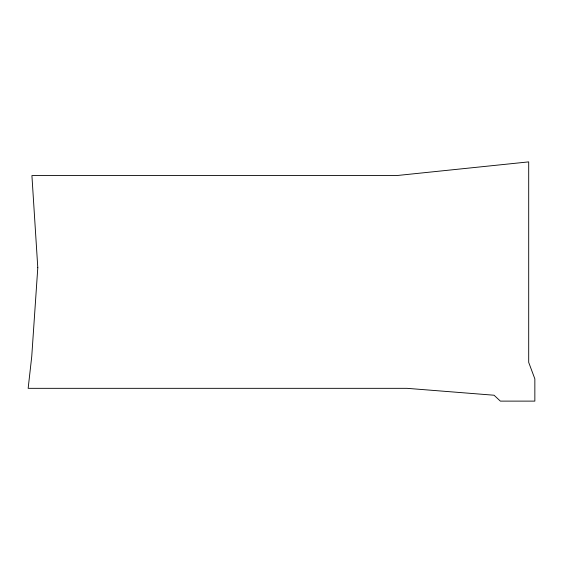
<?xml version="1.0" encoding="UTF-8"?>
<svg xmlns="http://www.w3.org/2000/svg" width="563" height="563" viewBox="0 0 563 563"><rect width="100%" height="100%" fill="white"/><g stroke="black" fill="none" stroke-linecap="round" stroke-linejoin="round"><path stroke-width="0.84" d="M37.791 267.692L31.746 356.47L28.15 388.329L407.007 388.329L494.054 395.226L500.366 401.116L534.85 401.116L534.85 378.871L528.699 362.382L528.699 161.884L396.591 175.572L31.915 175.572L37.791 267.692"/></g></svg>
